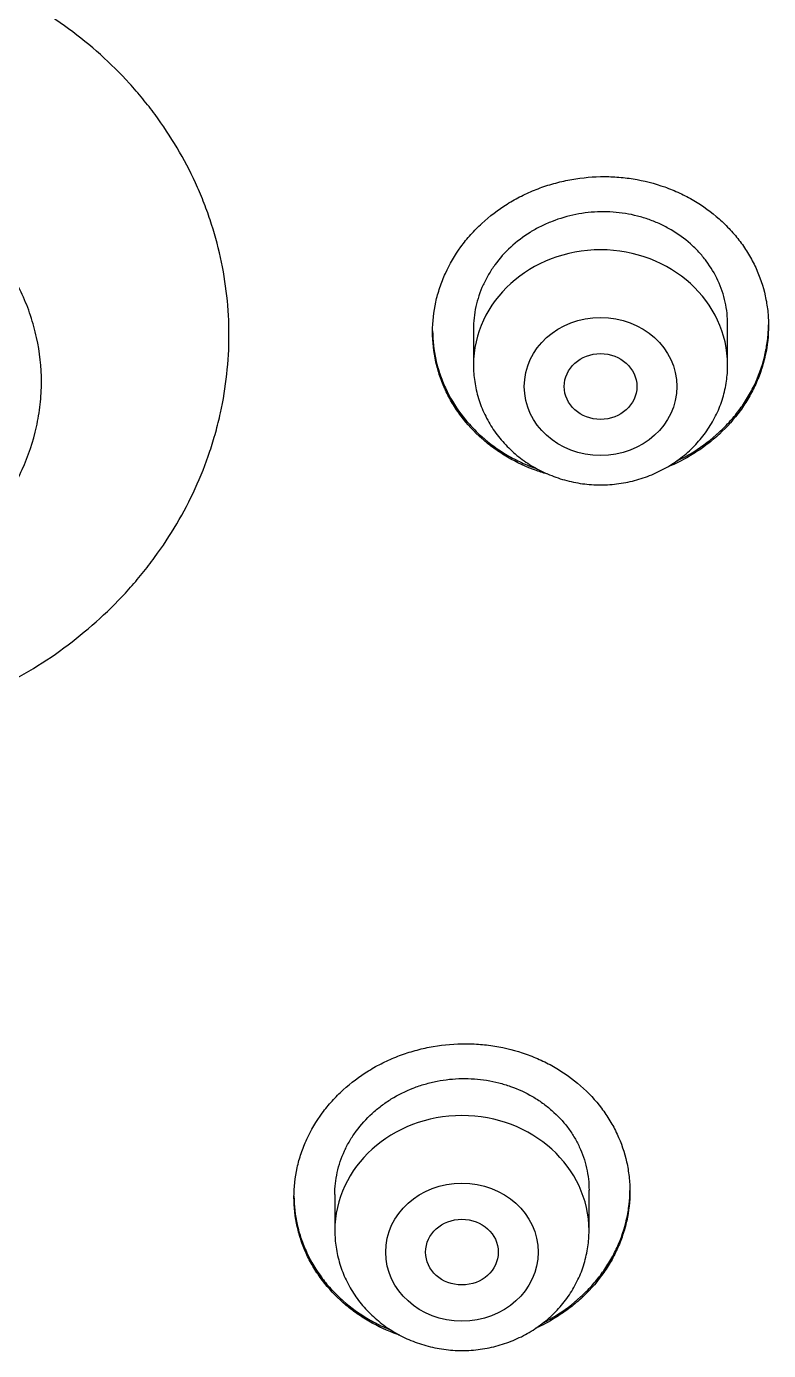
# Model space of a CAD drawing. Header units: millimetres. Extents: x 976 to 9349, y -1578 to 2211.
# Drawn here: x 2939.255 to 2940.072, y 980.569 to 982.029 of the extents above; entities that cross this region are included whole.
import ezdxf

# ---------------------------------------------------------------- set-up
doc = ezdxf.new("R2010")
doc.units = ezdxf.units.MM
doc.layers.add('Wbudowane', color=175, linetype='Continuous')

# ---------------------------------------------------------------- blocks, each defined once
blk = doc.blocks.new('Z$W@#21058')
for p, q in [((21.7, 137.8194), (21.7, 137.7746)), ((21.98, 137.7746), (21.98, 137.8192)), ((21.8273, 136.8205), (21.8273, 136.865)), ((21.5473, 136.8605), (21.5473, 136.8205))]:
    blk.add_line(p, q)
for centre in [(21.84, 137.7746), (21.6873, 136.8205)]:
    blk.add_ellipse(centre, major_axis=(-0.14, 0), ratio=0.906308, start_param=3.141598, end_param=6.283185)
for centre, major_axis, ratio in [((21.84, 137.7509), (-0.084, 0), 0.906308), ((21.84, 137.7509), (-0.04, 0), 0.906198), ((21.6873, 136.7969), (-0.084, 0), 0.906308), ((21.6873, 136.7969), (-0.04, 0), 0.906246)]:
    blk.add_ellipse(centre, major_axis=major_axis, ratio=ratio)
for points, knots in [([(21.4307, 137.8076), (21.4307, 137.7786), (21.4275, 137.75), (21.4198, 137.7146), (21.418, 137.7075), (21.4141, 137.6934), (21.412, 137.6864), (21.405, 137.6656), (21.3996, 137.6518), (21.3813, 137.6118), (21.3664, 137.5865), (21.3444, 137.5565), (21.3399, 137.5505), (21.3304, 137.5389), (21.3255, 137.5331), (21.3103, 137.5162), (21.2996, 137.5055), (21.2661, 137.4748), (21.2417, 137.4564), (21.2086, 137.4361), (21.2018, 137.4321), (21.1881, 137.4246), (21.1812, 137.421), (21.1602, 137.4106), (21.1317, 137.3981), (21.102, 137.3882), (21.0792, 137.3818), (21.0716, 137.3798), (21.0561, 137.3761), (21.0483, 137.3745), (21.0092, 137.3671), (20.9778, 137.364), (20.9305, 137.3636), (20.9147, 137.3642), (20.8908, 137.3661), (20.8829, 137.3669), (20.8672, 137.3689), (20.8594, 137.37), (20.8206, 137.3767), (20.7904, 137.3847), (20.7538, 137.3982), (20.7465, 137.401), (20.7321, 137.4071), (20.725, 137.4103), (20.7039, 137.4203), (20.6904, 137.4276), (20.6511, 137.4511), (20.6267, 137.469), (20.5984, 137.4943), (20.5929, 137.4995), (20.5823, 137.5101), (20.5771, 137.5155), (20.5621, 137.532), (20.5433, 137.5548), (20.5271, 137.5792), (20.5121, 137.6045), (20.5053, 137.6176), (20.4871, 137.6573), (20.478, 137.6846), (20.4703, 137.7197), (20.4689, 137.7267), (20.4666, 137.741), (20.4656, 137.7481), (20.4633, 137.7697), (20.4617, 137.7986), (20.4633, 137.8274), (20.4665, 137.8563), (20.4689, 137.8705), (20.4782, 137.9128), (20.4874, 137.9402), (20.5056, 137.9803), (20.5125, 137.9935), (20.5275, 138.019), (20.5438, 138.0437), (20.5626, 138.0669), (20.5777, 138.0836), (20.5828, 138.0891), (20.5935, 138.0999), (20.599, 138.1052), (20.6273, 138.131), (20.6517, 138.1494), (20.6911, 138.1736), (20.7047, 138.1811), (20.7257, 138.1915), (20.7328, 138.1948), (20.7473, 138.2011), (20.7545, 138.2041), (20.7912, 138.2182), (20.8214, 138.2267), (20.8602, 138.2341), (20.868, 138.2354), (20.8837, 138.2377), (20.8917, 138.2386), (20.9155, 138.241), (20.9313, 138.2418), (20.9787, 138.2422), (21.0101, 138.2397), (21.0491, 138.233), (21.0569, 138.2315), (21.0724, 138.2281), (21.08, 138.2263), (21.1027, 138.2202), (21.1324, 138.2109), (21.161, 138.1989), (21.1819, 138.1889), (21.1888, 138.1855), (21.2025, 138.1781), (21.2093, 138.1743), (21.2423, 138.1546), (21.2667, 138.1366), (21.3002, 138.1066), (21.3108, 138.096), (21.326, 138.0794), (21.3309, 138.0737), (21.3404, 138.0622), (21.3449, 138.0564), (21.3668, 138.0268), (21.3817, 138.0017), (21.3969, 137.9687), (21.3997, 137.962), (21.4051, 137.9484), (21.4076, 137.9415), (21.4145, 137.9209), (21.4183, 137.9071), (21.4275, 137.8651), (21.4307, 137.8366), (21.4307, 137.8076)], [0, 0, 0, 0, 0.03125, 0.03125, 0.039062, 0.039062, 0.046875, 0.046875, 0.0625, 0.0625, 0.09375, 0.09375, 0.101562, 0.101562, 0.109375, 0.109375, 0.125, 0.125, 0.15625, 0.15625, 0.164062, 0.164062, 0.171875, 0.171875, 0.1875, 0.203125, 0.203125, 0.210937, 0.210937, 0.21875, 0.21875, 0.25, 0.25, 0.265625, 0.265625, 0.273437, 0.273437, 0.28125, 0.28125, 0.3125, 0.3125, 0.320312, 0.320312, 0.328125, 0.328125, 0.34375, 0.34375, 0.375, 0.375, 0.382812, 0.382812, 0.390625, 0.390625, 0.40625, 0.421875, 0.421875, 0.4375, 0.4375, 0.46875, 0.46875, 0.476562, 0.476562, 0.484375, 0.484375, 0.5, 0.515625, 0.515625, 0.53125, 0.53125, 0.5625, 0.5625, 0.578125, 0.578125, 0.59375, 0.609375, 0.609375, 0.617187, 0.617187, 0.625, 0.625, 0.65625, 0.65625, 0.671875, 0.671875, 0.679687, 0.679687, 0.6875, 0.6875, 0.71875, 0.71875, 0.726562, 0.726562, 0.734375, 0.734375, 0.75, 0.75, 0.78125, 0.78125, 0.789062, 0.789062, 0.796875, 0.796875, 0.8125, 0.828125, 0.828125, 0.835937, 0.835937, 0.84375, 0.84375, 0.875, 0.875, 0.890625, 0.890625, 0.898437, 0.898437, 0.90625, 0.90625, 0.9375, 0.9375, 0.945312, 0.945312, 0.953125, 0.953125, 0.96875, 0.96875, 1, 1, 1, 1]), ([(20.6676, 137.7548), (20.6676, 137.7715), (20.6694, 137.788), (20.6739, 137.8084), (20.6749, 137.8125), (20.6771, 137.8205), (20.6783, 137.8245), (20.6823, 137.8363), (20.6884, 137.8518), (20.6962, 137.8667), (20.7027, 137.8776), (20.7049, 137.8812), (20.7096, 137.8884), (20.7121, 137.8919), (20.7248, 137.9091), (20.7364, 137.9218), (20.7556, 137.9393), (20.7624, 137.9449), (20.7766, 137.9554), (20.784, 137.9604), (20.8066, 137.9741), (20.8226, 137.9819), (20.8479, 137.9914), (20.8566, 137.9942), (20.8741, 137.9991), (20.8917, 138.0031), (20.9097, 138.0055), (20.9278, 138.0071), (20.9369, 138.0076), (20.9644, 138.0076), (20.9825, 138.006), (21.0092, 138.0012), (21.018, 137.9992), (21.0311, 137.9956), (21.0355, 137.9943), (21.0441, 137.9915), (21.0484, 137.99), (21.0694, 137.9821), (21.0854, 137.9744), (21.1043, 137.963), (21.108, 137.9606), (21.1154, 137.9557), (21.119, 137.9531), (21.1296, 137.9452), (21.1363, 137.9397), (21.1556, 137.9223), (21.1671, 137.9096), (21.1798, 137.8923), (21.1822, 137.8888), (21.1869, 137.8817), (21.1892, 137.8781), (21.1956, 137.8672), (21.2034, 137.8523), (21.2095, 137.8369), (21.2134, 137.825), (21.2146, 137.821), (21.2169, 137.813), (21.2179, 137.8089), (21.2223, 137.7886), (21.2241, 137.7722), (21.2241, 137.7476), (21.2236, 137.7393), (21.2223, 137.7269), (21.2217, 137.7228), (21.2203, 137.7146), (21.2196, 137.7105), (21.2151, 137.6903), (21.2098, 137.6746), (21.1994, 137.6516), (21.1954, 137.6441), (21.1868, 137.6294), (21.1821, 137.6224), (21.167, 137.6019), (21.1555, 137.5891), (21.1295, 137.5655), (21.1154, 137.555), (21.0928, 137.5413), (21.085, 137.5371), (21.0689, 137.5292), (21.0606, 137.5256), (21.0353, 137.5161), (21.0179, 137.5113), (20.9957, 137.5073), (20.9912, 137.5065), (20.9821, 137.5053), (20.9776, 137.5048), (20.9639, 137.5035), (20.9548, 137.5031), (20.9275, 137.5031), (20.9095, 137.5047), (20.8871, 137.5087), (20.8826, 137.5096), (20.8737, 137.5116), (20.8693, 137.5127), (20.8562, 137.5163), (20.8391, 137.5218), (20.8227, 137.5288), (20.8107, 137.5346), (20.8067, 137.5366), (20.7989, 137.5409), (20.795, 137.5431), (20.7759, 137.5546), (20.7619, 137.565), (20.7427, 137.5824), (20.7366, 137.5885), (20.7278, 137.5981), (20.725, 137.6014), (20.7196, 137.6081), (20.7169, 137.6115), (20.7043, 137.6286), (20.6958, 137.643), (20.687, 137.6621), (20.6854, 137.666), (20.6823, 137.6738), (20.6809, 137.6777), (20.6769, 137.6896), (20.6747, 137.6976), (20.6694, 137.7218), (20.6676, 137.7382), (20.6676, 137.7548)], [0, 0, 0, 0, 0.03125, 0.03125, 0.039063, 0.039063, 0.046875, 0.046875, 0.0625, 0.078125, 0.078125, 0.085938, 0.085938, 0.09375, 0.09375, 0.125, 0.125, 0.140625, 0.140625, 0.15625, 0.15625, 0.1875, 0.1875, 0.203125, 0.203125, 0.21875, 0.234375, 0.234375, 0.25, 0.25, 0.28125, 0.28125, 0.296875, 0.296875, 0.304688, 0.304688, 0.3125, 0.3125, 0.34375, 0.34375, 0.351563, 0.351563, 0.359375, 0.359375, 0.375, 0.375, 0.40625, 0.40625, 0.414063, 0.414063, 0.421875, 0.421875, 0.4375, 0.453125, 0.453125, 0.460938, 0.460938, 0.46875, 0.46875, 0.5, 0.5, 0.515625, 0.515625, 0.523438, 0.523438, 0.53125, 0.53125, 0.5625, 0.5625, 0.578125, 0.578125, 0.59375, 0.59375, 0.625, 0.625, 0.65625, 0.65625, 0.671875, 0.671875, 0.6875, 0.6875, 0.71875, 0.71875, 0.726562, 0.726562, 0.734375, 0.734375, 0.75, 0.75, 0.78125, 0.78125, 0.789062, 0.789062, 0.796875, 0.796875, 0.8125, 0.828125, 0.828125, 0.835937, 0.835937, 0.84375, 0.84375, 0.875, 0.875, 0.890625, 0.890625, 0.898437, 0.898437, 0.90625, 0.90625, 0.9375, 0.9375, 0.945312, 0.945312, 0.953125, 0.953125, 0.96875, 0.96875, 1, 1, 1, 1]), ([(21.655, 137.8111), (21.655, 137.8222), (21.6562, 137.8331), (21.6597, 137.8492), (21.6612, 137.8546), (21.6647, 137.8652), (21.6668, 137.8704), (21.6738, 137.8858), (21.6794, 137.8955), (21.6895, 137.9094), (21.6931, 137.9139), (21.7009, 137.9226), (21.705, 137.9267), (21.7178, 137.9386), (21.7271, 137.9457), (21.7423, 137.9551), (21.7475, 137.9581), (21.7582, 137.9634), (21.7691, 137.9683), (21.7804, 137.9722), (21.792, 137.9756), (21.7979, 137.9771), (21.8158, 137.9806), (21.8278, 137.9819), (21.8459, 137.9823), (21.852, 137.9821), (21.8641, 137.9813), (21.8701, 137.9806), (21.8879, 137.9777), (21.8995, 137.9747), (21.9163, 137.9688), (21.9218, 137.9665), (21.9325, 137.9615), (21.9377, 137.9588), (21.9527, 137.95), (21.9621, 137.9432), (21.975, 137.9317), (21.9791, 137.9277), (21.9868, 137.9194), (21.994, 137.9108), (22.0002, 137.9015), (22.0059, 137.8919), (22.0086, 137.887), (22.0155, 137.8718), (22.019, 137.8615), (22.0226, 137.8454), (22.0235, 137.84), (22.0247, 137.829), (22.025, 137.8235), (22.025, 137.8071), (22.0238, 137.7962), (22.0203, 137.7799), (22.0188, 137.7745), (22.0153, 137.7639), (22.0112, 137.7535), (22.0061, 137.7435), (22.0004, 137.7337), (21.9972, 137.7289), (21.9871, 137.7149), (21.9794, 137.7064), (21.9666, 137.6945), (21.9622, 137.6907), (21.9528, 137.6836), (21.9479, 137.6802), (21.9333, 137.6711), (21.9234, 137.666), (21.9129, 137.6617)], [0, 0, 0, 0, 0.045575, 0.045575, 0.068363, 0.068363, 0.091151, 0.091151, 0.136726, 0.136726, 0.159513, 0.159513, 0.182301, 0.182301, 0.227876, 0.227876, 0.250664, 0.250664, 0.273452, 0.296239, 0.296239, 0.319027, 0.319027, 0.364602, 0.364602, 0.38739, 0.38739, 0.410177, 0.410177, 0.455753, 0.455753, 0.47854, 0.47854, 0.501328, 0.501328, 0.546903, 0.546903, 0.569691, 0.569691, 0.592479, 0.615266, 0.615266, 0.638054, 0.638054, 0.683629, 0.683629, 0.706417, 0.706417, 0.729204, 0.729204, 0.77478, 0.77478, 0.797567, 0.797567, 0.820355, 0.843143, 0.843143, 0.86593, 0.86593, 0.911506, 0.911506, 0.934293, 0.934293, 0.957081, 0.957081, 1, 1, 1, 1]), ([(21.98, 137.8192), (21.98, 137.8275), (21.9791, 137.8358), (21.9764, 137.8479), (21.9753, 137.8519), (21.9726, 137.8598), (21.9711, 137.8637), (21.9658, 137.8752), (21.9615, 137.8824), (21.9539, 137.8926), (21.9511, 137.8959), (21.9453, 137.9022), (21.9422, 137.9053), (21.9325, 137.9139), (21.9255, 137.919), (21.914, 137.9257), (21.91, 137.9278), (21.9019, 137.9316), (21.8937, 137.9349), (21.8851, 137.9376), (21.8763, 137.9398), (21.8718, 137.9408), (21.8583, 137.9429), (21.8492, 137.9436), (21.8355, 137.9433), (21.8309, 137.943), (21.8218, 137.9421), (21.8172, 137.9414), (21.8037, 137.9387), (21.795, 137.9361), (21.7823, 137.9311), (21.7781, 137.9293), (21.77, 137.9252), (21.7661, 137.923), (21.7547, 137.9159), (21.7476, 137.9105), (21.7345, 137.8985), (21.7287, 137.8919), (21.7211, 137.8815), (21.7188, 137.8779), (21.7144, 137.8705), (21.7124, 137.8666), (21.7072, 137.855), (21.7045, 137.847), (21.7018, 137.8348), (21.7011, 137.8306), (21.7002, 137.8223), (21.7, 137.8181), (21.7, 137.814), (21.7, 137.814), (21.7, 137.8139)], [0, 0, 0, 0, 0.062493, 0.062493, 0.093739, 0.093739, 0.124986, 0.124986, 0.187479, 0.187479, 0.218725, 0.218725, 0.249972, 0.249972, 0.312465, 0.312465, 0.343711, 0.343711, 0.374958, 0.406204, 0.406204, 0.437451, 0.437451, 0.499943, 0.499943, 0.53119, 0.53119, 0.562436, 0.562436, 0.624929, 0.624929, 0.656176, 0.656176, 0.687422, 0.687422, 0.749915, 0.749915, 0.812408, 0.812408, 0.843655, 0.843655, 0.874901, 0.874901, 0.937394, 0.937394, 0.96864, 0.96864, 0.999887, 0.999887, 1, 1, 1, 1]), ([(21.655, 137.8121), (21.6551, 137.8014), (21.6563, 137.7909), (21.6597, 137.7752), (21.6612, 137.7699), (21.6647, 137.7595), (21.6668, 137.7543), (21.6738, 137.7392), (21.6794, 137.7296), (21.6895, 137.7161), (21.6931, 137.7118), (21.7009, 137.7034), (21.705, 137.6994), (21.7178, 137.688), (21.7271, 137.6812), (21.7423, 137.6723), (21.7475, 137.6696), (21.7582, 137.6646), (21.7639, 137.6623), (21.7698, 137.6602), (21.7701, 137.6601)], [0, 0, 0, 0, 0.1615167, 0.1615167, 0.2449294, 0.2449294, 0.3283421, 0.3283421, 0.4951674, 0.4951674, 0.5785801, 0.5785801, 0.6619927, 0.6619927, 0.8288181, 0.8288181, 0.9122307, 0.9122307, 0.9956434, 1, 1, 1, 1]), ([(21.7827, 137.654), (21.7782, 137.6552), (21.7737, 137.6567), (21.7581, 137.6622), (21.7475, 137.6672), (21.7324, 137.676), (21.7275, 137.6792), (21.7181, 137.686), (21.7136, 137.6896), (21.7008, 137.701), (21.6931, 137.7093), (21.683, 137.7228), (21.6798, 137.7275), (21.6741, 137.7371), (21.6689, 137.7469), (21.6648, 137.7571), (21.6613, 137.7675), (21.6598, 137.7728), (21.6562, 137.789), (21.655, 137.8), (21.655, 137.8111)], [0, 0, 0, 0, 0.060965, 0.060965, 0.217471, 0.217471, 0.295724, 0.295724, 0.373977, 0.373977, 0.530483, 0.530483, 0.608736, 0.608736, 0.686988, 0.765241, 0.765241, 0.843494, 0.843494, 1, 1, 1, 1]), ([(21.9238, 137.6687), (21.9249, 137.6692), (21.926, 137.6698), (21.9325, 137.673), (21.9377, 137.6759), (21.9527, 137.6853), (21.9621, 137.6924), (21.975, 137.7044), (21.9791, 137.7085), (21.9868, 137.7172), (21.994, 137.7261), (22.0002, 137.7356), (22.0059, 137.7454), (22.0086, 137.7504), (22.0155, 137.7658), (22.019, 137.7763), (22.0226, 137.7925), (22.0235, 137.798), (22.0247, 137.8087), (22.025, 137.8139), (22.025, 137.819)], [0, 0, 0, 0, 0.018737, 0.018737, 0.108439, 0.108439, 0.287842, 0.287842, 0.377543, 0.377543, 0.467244, 0.556946, 0.556946, 0.646647, 0.646647, 0.82605, 0.82605, 0.915751, 0.915751, 1, 1, 1, 1]), ([(21.7, 137.7746), (21.7, 137.7678), (21.7009, 137.7564), (21.7051, 137.7375), (21.712, 137.72), (21.7215, 137.7032), (21.7335, 137.6881), (21.7477, 137.6746), (21.7637, 137.6632), (21.7814, 137.6541), (21.8003, 137.6474), (21.82, 137.6433), (21.8401, 137.642), (21.8603, 137.6434), (21.88, 137.6475), (21.8989, 137.6542), (21.9165, 137.6634), (21.9326, 137.6748), (21.9468, 137.6884), (21.9587, 137.7036), (21.9682, 137.7204), (21.9751, 137.7379), (21.9791, 137.7567), (21.98, 137.768), (21.98, 137.7746)], [0, 0, 0, 0, 0.043723, 0.08855, 0.133515, 0.178674, 0.224062, 0.269684, 0.315523, 0.361546, 0.407709, 0.453968, 0.500279, 0.546601, 0.592892, 0.639107, 0.685199, 0.73112, 0.776832, 0.822308, 0.867548, 0.912577, 0.957444, 1, 1, 1, 1]), ([(21.5023, 136.8574), (21.5023, 136.8684), (21.5035, 136.8792), (21.507, 136.8952), (21.5085, 136.9005), (21.512, 136.9109), (21.5141, 136.9162), (21.5211, 136.9314), (21.5268, 136.941), (21.5368, 136.9547), (21.5405, 136.9591), (21.5482, 136.9677), (21.5523, 136.9718), (21.5651, 136.9835), (21.5744, 136.9905), (21.5896, 136.9999), (21.5949, 137.0028), (21.6055, 137.0081), (21.6165, 137.0129), (21.6278, 137.0167), (21.6394, 137.0201), (21.6453, 137.0215), (21.6632, 137.025), (21.6752, 137.0263), (21.6933, 137.0266), (21.6994, 137.0264), (21.7115, 137.0256), (21.7175, 137.0248), (21.7353, 137.022), (21.7469, 137.019), (21.7636, 137.0131), (21.7692, 137.0108), (21.7799, 137.0059), (21.7851, 137.0032), (21.8001, 136.9944), (21.8094, 136.9877), (21.8267, 136.9726), (21.8344, 136.9643), (21.8444, 136.951), (21.8475, 136.9464), (21.8533, 136.9369), (21.8559, 136.932), (21.8629, 136.917), (21.8664, 136.9068), (21.8699, 136.8909), (21.8708, 136.8855), (21.872, 136.8746), (21.8723, 136.8692), (21.8723, 136.853), (21.8712, 136.8422), (21.8676, 136.8261), (21.8661, 136.8207), (21.8626, 136.8102), (21.8585, 136.8), (21.8534, 136.7901), (21.8477, 136.7804), (21.8446, 136.7757), (21.8344, 136.7618), (21.8267, 136.7533), (21.8139, 136.7416), (21.8095, 136.7379), (21.8, 136.7308), (21.7951, 136.7275), (21.7832, 136.7201), (21.776, 136.7163), (21.7685, 136.7129)], [0, 0, 0, 0, 0.046108, 0.046108, 0.069162, 0.069162, 0.092216, 0.092216, 0.138324, 0.138324, 0.161378, 0.161378, 0.184433, 0.184433, 0.230541, 0.230541, 0.253595, 0.253595, 0.276649, 0.299703, 0.299703, 0.322757, 0.322757, 0.368865, 0.368865, 0.391919, 0.391919, 0.414973, 0.414973, 0.461081, 0.461081, 0.484135, 0.484135, 0.507189, 0.507189, 0.553298, 0.553298, 0.599406, 0.599406, 0.62246, 0.62246, 0.645514, 0.645514, 0.691622, 0.691622, 0.714676, 0.714676, 0.73773, 0.73773, 0.783838, 0.783838, 0.806892, 0.806892, 0.829946, 0.853, 0.853, 0.876054, 0.876054, 0.922163, 0.922163, 0.945217, 0.945217, 0.968271, 0.968271, 1, 1, 1, 1]), ([(21.5473, 136.8602), (21.5473, 136.8684), (21.5482, 136.8765), (21.5509, 136.8887), (21.552, 136.8928), (21.5547, 136.9007), (21.5577, 136.9085), (21.5616, 136.9159), (21.5659, 136.9232), (21.5683, 136.9268), (21.576, 136.9373), (21.5818, 136.9437), (21.5915, 136.9526), (21.5949, 136.9554), (21.602, 136.9608), (21.6057, 136.9633), (21.6171, 136.9703), (21.6252, 136.9743), (21.6379, 136.9793), (21.6423, 136.9808), (21.6511, 136.9833), (21.6555, 136.9844), (21.6689, 136.987), (21.678, 136.988), (21.6919, 136.9882), (21.6965, 136.9881), (21.7056, 136.9874), (21.7146, 136.9864), (21.7234, 136.9846), (21.7322, 136.9823), (21.7366, 136.981), (21.7493, 136.9765), (21.7574, 136.9728), (21.7688, 136.9662), (21.7725, 136.9638), (21.7796, 136.9586), (21.783, 136.9559), (21.7927, 136.9474), (21.7985, 136.9412), (21.8062, 136.9311), (21.8086, 136.9275), (21.8129, 136.9204), (21.8168, 136.913), (21.8199, 136.9054), (21.8226, 136.8976), (21.8237, 136.8936), (21.8264, 136.8814), (21.8273, 136.8733), (21.8273, 136.865)], [0, 0, 0, 0, 0.062396, 0.062396, 0.09365, 0.09365, 0.124903, 0.156157, 0.156157, 0.18741, 0.18741, 0.249917, 0.249917, 0.28117, 0.28117, 0.312424, 0.312424, 0.374931, 0.374931, 0.406184, 0.406184, 0.437438, 0.437438, 0.499945, 0.499945, 0.531198, 0.531198, 0.562452, 0.593705, 0.593705, 0.624958, 0.624958, 0.687465, 0.687465, 0.718719, 0.718719, 0.749972, 0.749972, 0.812479, 0.812479, 0.843733, 0.843733, 0.874986, 0.90624, 0.90624, 0.937493, 0.937493, 1, 1, 1, 1]), ([(21.7771, 136.7191), (21.7815, 136.7214), (21.7858, 136.7238), (21.8, 136.7325), (21.8094, 136.7396), (21.8223, 136.7514), (21.8264, 136.7555), (21.8341, 136.764), (21.8413, 136.7728), (21.8475, 136.7822), (21.8532, 136.7919), (21.8559, 136.7969), (21.8629, 136.8121), (21.8664, 136.8225), (21.8699, 136.8386), (21.8708, 136.844), (21.872, 136.8546), (21.8723, 136.8597), (21.8723, 136.8648)], [0, 0, 0, 0, 0.077205, 0.077205, 0.26284, 0.26284, 0.355657, 0.355657, 0.448475, 0.541293, 0.541293, 0.63411, 0.63411, 0.819746, 0.819746, 0.912563, 0.912563, 1, 1, 1, 1]), ([(21.5023, 136.8585), (21.5024, 136.8479), (21.5036, 136.8375), (21.507, 136.822), (21.5085, 136.8167), (21.512, 136.8064), (21.5141, 136.8012), (21.5211, 136.7863), (21.5267, 136.7768), (21.5368, 136.7635), (21.5404, 136.7591), (21.5482, 136.7508), (21.5522, 136.7469), (21.565, 136.7356), (21.5743, 136.7289), (21.5895, 136.7201), (21.5947, 136.7173), (21.603, 136.7135), (21.6059, 136.7123), (21.6089, 136.7111)], [0, 0, 0, 0, 0.168701, 0.168701, 0.255823, 0.255823, 0.342946, 0.342946, 0.51719, 0.51719, 0.604313, 0.604313, 0.691435, 0.691435, 0.865679, 0.865679, 0.952802, 0.952802, 1, 1, 1, 1]), ([(21.6188, 136.7053), (21.6181, 136.7055), (21.6173, 136.7058), (21.6054, 136.71), (21.5948, 136.7149), (21.5797, 136.7237), (21.5748, 136.7268), (21.5654, 136.7336), (21.5609, 136.7372), (21.548, 136.7484), (21.5404, 136.7567), (21.5303, 136.7701), (21.5271, 136.7747), (21.5214, 136.7842), (21.5162, 136.7939), (21.5121, 136.804), (21.5086, 136.8143), (21.5071, 136.8196), (21.5035, 136.8356), (21.5023, 136.8465), (21.5023, 136.8574)], [0, 0, 0, 0, 0.010775, 0.010775, 0.175646, 0.175646, 0.258081, 0.258081, 0.340517, 0.340517, 0.505387, 0.505387, 0.587823, 0.587823, 0.670258, 0.752694, 0.752694, 0.835129, 0.835129, 1, 1, 1, 1]), ([(21.5473, 136.8205), (21.5473, 136.8138), (21.5482, 136.8024), (21.5524, 136.7834), (21.5593, 136.766), (21.5688, 136.7492), (21.5808, 136.7341), (21.595, 136.7206), (21.6111, 136.7092), (21.6287, 136.7), (21.6476, 136.6934), (21.6673, 136.6893), (21.6874, 136.688), (21.7076, 136.6893), (21.7273, 136.6934), (21.7462, 136.7001), (21.7638, 136.7093), (21.7799, 136.7208), (21.7941, 136.7343), (21.806, 136.7495), (21.8155, 136.7664), (21.8224, 136.7839), (21.8264, 136.8027), (21.8273, 136.814), (21.8273, 136.8205)], [0, 0, 0, 0, 0.043723, 0.08855, 0.133515, 0.178674, 0.224062, 0.269684, 0.315523, 0.361546, 0.407709, 0.453968, 0.500279, 0.546601, 0.592892, 0.639107, 0.685199, 0.73112, 0.776832, 0.822308, 0.867548, 0.912577, 0.957444, 1, 1, 1, 1])]:
    blk.add_open_spline(points, degree=3, knots=knots)

msp = doc.modelspace()

# ---------------------------------------------------------------- block references
at = {"layer": 'Wbudowane'}
msp.add_blockref('Z$W@#21058', (2918.0473, 843.881), dxfattribs=at)

doc.saveas('drawing.dxf')
